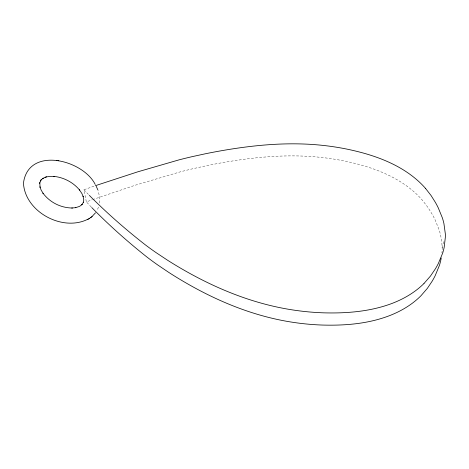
<?xml version="1.0" encoding="UTF-8"?>
<svg xmlns="http://www.w3.org/2000/svg" width="469" height="469" viewBox="0 0 469 469"><rect width="100%" height="100%" fill="white"/><g stroke="black" fill="none" stroke-linecap="round" stroke-linejoin="round"><path stroke-width="0.35" stroke-dasharray="2.35 1.76" d="M442.214 249.514L441.857 242.696L440.766 235.96A116.312 81.401 6.2 0 0 439.242 230.185L435.244 220.149A156.734 111.81 3.4 0 0 432.424 214.673L428.238 207.843L422.78 200.673A103.456 71.452 6.7 0 0 394.658 178.367C379.263 169.925 362.291 164.771 345.172 161.16A188.35 141.134 5.9 0 0 323.557 157.678C290.247 153.744 256.525 156.716 223.607 162.462A893.726 701.079 68.3 0 0 206.067 165.815L192.999 168.699A638.409 554.563 58.4 0 0 180.002 171.935L135.488 185.138L92.973 199.489M441.933 252.902L442.091 251.208M99.492 203.018L99.557 196.722L98.003 190.297M442.308 247.82L444.29 240.257M98.496 207.181L96.972 210.552M93.982 186.181L83.922 189.769L86.366 201.893L92.311 199.73M88.424 194.442L83.922 189.769M91.273 207.052L86.366 201.893"/><path stroke-width="0.7" d="M441.235 257.991L440.907 259.679A116.277 81.354 6.2 0 1 439.377 265.524L435.156 275.743A153.474 107.125 3.3 0 1 432.055 281.371L427.3 288.435L420.91 295.81A105.636 74.507 7 0 1 386.034 316.938C365.638 324.056 343.754 325.668 322.297 325.052A168.611 112.771 4.8 0 1 294.919 322.608C255.834 317.05 218.66 301.977 184.704 282.174A358.826 203.042 7.2 0 1 168.758 272.395L157.59 264.868A326.002 189.224 6.6 0 1 147.096 257.164C127.656 241.775 109.078 225.237 91.725 207.521M95.547 212.791L91.66 216.895M423.982 283.481L430.454 276.089L435.261 269.018A155.96 107.02 3.2 0 0 438.392 263.385L442.648 253.154A118.176 81.295 6 0 0 444.178 247.31L445.55 235.45L443.926 223.596A118.211 81.342 6 0 0 442.349 217.833L438.245 207.814A159.325 111.774 3.2 0 0 435.361 202.35L431.075 195.532L425.506 188.38M95.23 184.458C82.761 159.566 28.216 145.912 23.45 183.203C25.185 213.149 65.859 233.744 91.021 217.399M90.593 217.745L92.094 216.549M87.779 219.527L88.236 219.252M88.981 218.812L89.45 218.531M45.657 177.13L42.714 178.496L43.183 178.191L41.002 180.043L41.36 179.627L40.393 180.94L40.686 180.501L39.677 183.238L39.795 182.705L40.076 187.336L39.965 186.844L41.079 189.933L43.154 193.445L42.949 193.14C49.714 202.227 60.519 207.867 72.238 208.019L71.857 208.025L75.867 207.626L75.415 207.72L79.566 206.389L82.169 204.478L81.782 204.865L83.47 202.133L83.318 202.649L83.763 199.923L83.089 196.206L83.23 196.687L81.876 193.515L79.372 189.793L79.589 190.062C73.264 182.353 63.737 177.364 53.824 176.379L54.175 176.408L49.743 176.367L46.138 176.983M95.318 185.712L137.669 171.853L179.023 159.865A655.269 568.92 57.1 0 1 192.22 156.634L205.475 153.756A926.891 724.429 67.9 0 1 223.279 150.408C256.684 144.669 290.868 141.697 324.665 145.589A191.657 141.386 5.7 0 1 346.609 149.048C363.973 152.63 381.191 157.76 396.88 166.155A105.126 71.376 6.4 0 1 425.518 188.38M45.147 177.282L46.63 176.836M56.813 160.457L57.142 160.498M58.537 160.691L58.836 160.738M89.339 195.38C106.932 213.09 125.762 229.587 145.449 244.935A330.745 188.327 6.4 0 0 156.095 252.633L167.439 260.154A364.032 202.028 7 0 0 183.637 269.933C218.261 289.807 256.097 304.85 295.798 310.396A171.255 112.537 4.6 0 0 323.674 312.835C345.518 313.444 367.766 311.797 388.567 304.686A107.378 74.477 6.7 0 0 423.994 283.493M96.186 186.187L97.828 189.839"/></g></svg>
